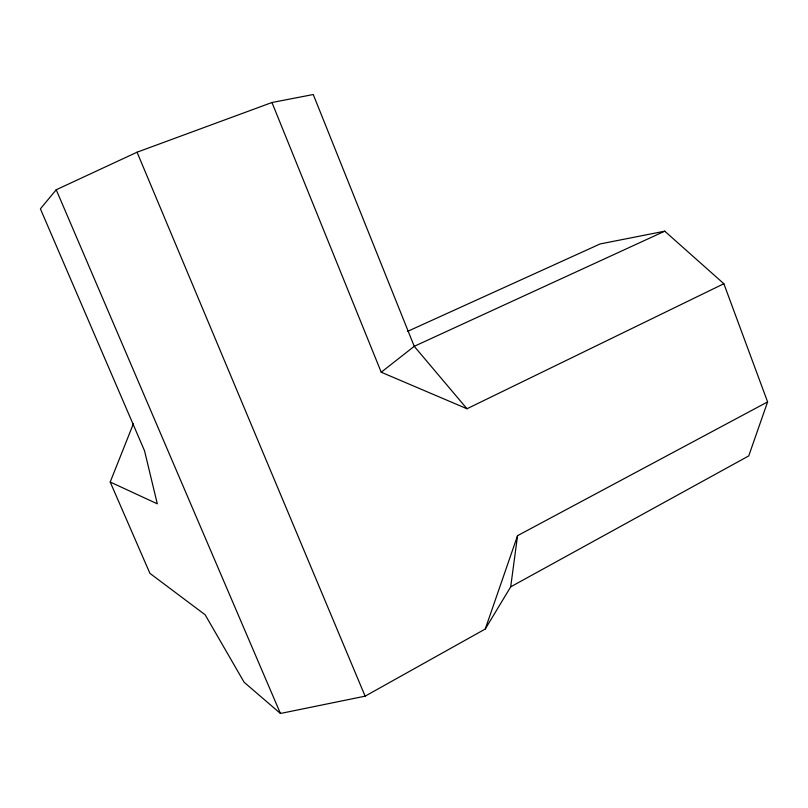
<?xml version="1.0" encoding="UTF-8"?>
<svg xmlns="http://www.w3.org/2000/svg" width="808" height="808" viewBox="0 0 808 808"><rect width="100%" height="100%" fill="white"/><g stroke="black" fill="none" stroke-linecap="round" stroke-linejoin="round"><path stroke-width="1.21" d="M133.482 423.513L110.201 482.022L149.914 573.347L205.151 614.787L244.127 682.245L280.437 713.474L365.125 696.163L485.255 629.028L510.696 586.84L517.554 535.664L767.6 401.919L723.857 283.729L664.742 231.189L600.132 243.945L407.495 331.411M485.255 629.028L517.554 535.664M767.6 401.919L748.733 455.924L510.696 586.84M723.857 283.729L466.984 408.757L414.231 346.319L313.251 94.526L271.963 102.505L137.057 152.207L56.217 189.759L40.4 208.838L144.531 450.803L157.297 503.818L110.201 482.022M271.963 102.505L381.224 372.225L414.231 346.319L664.742 231.189M381.224 372.225L466.984 408.757M56.217 189.759L280.437 713.474M137.057 152.207L365.125 696.163"/></g></svg>
